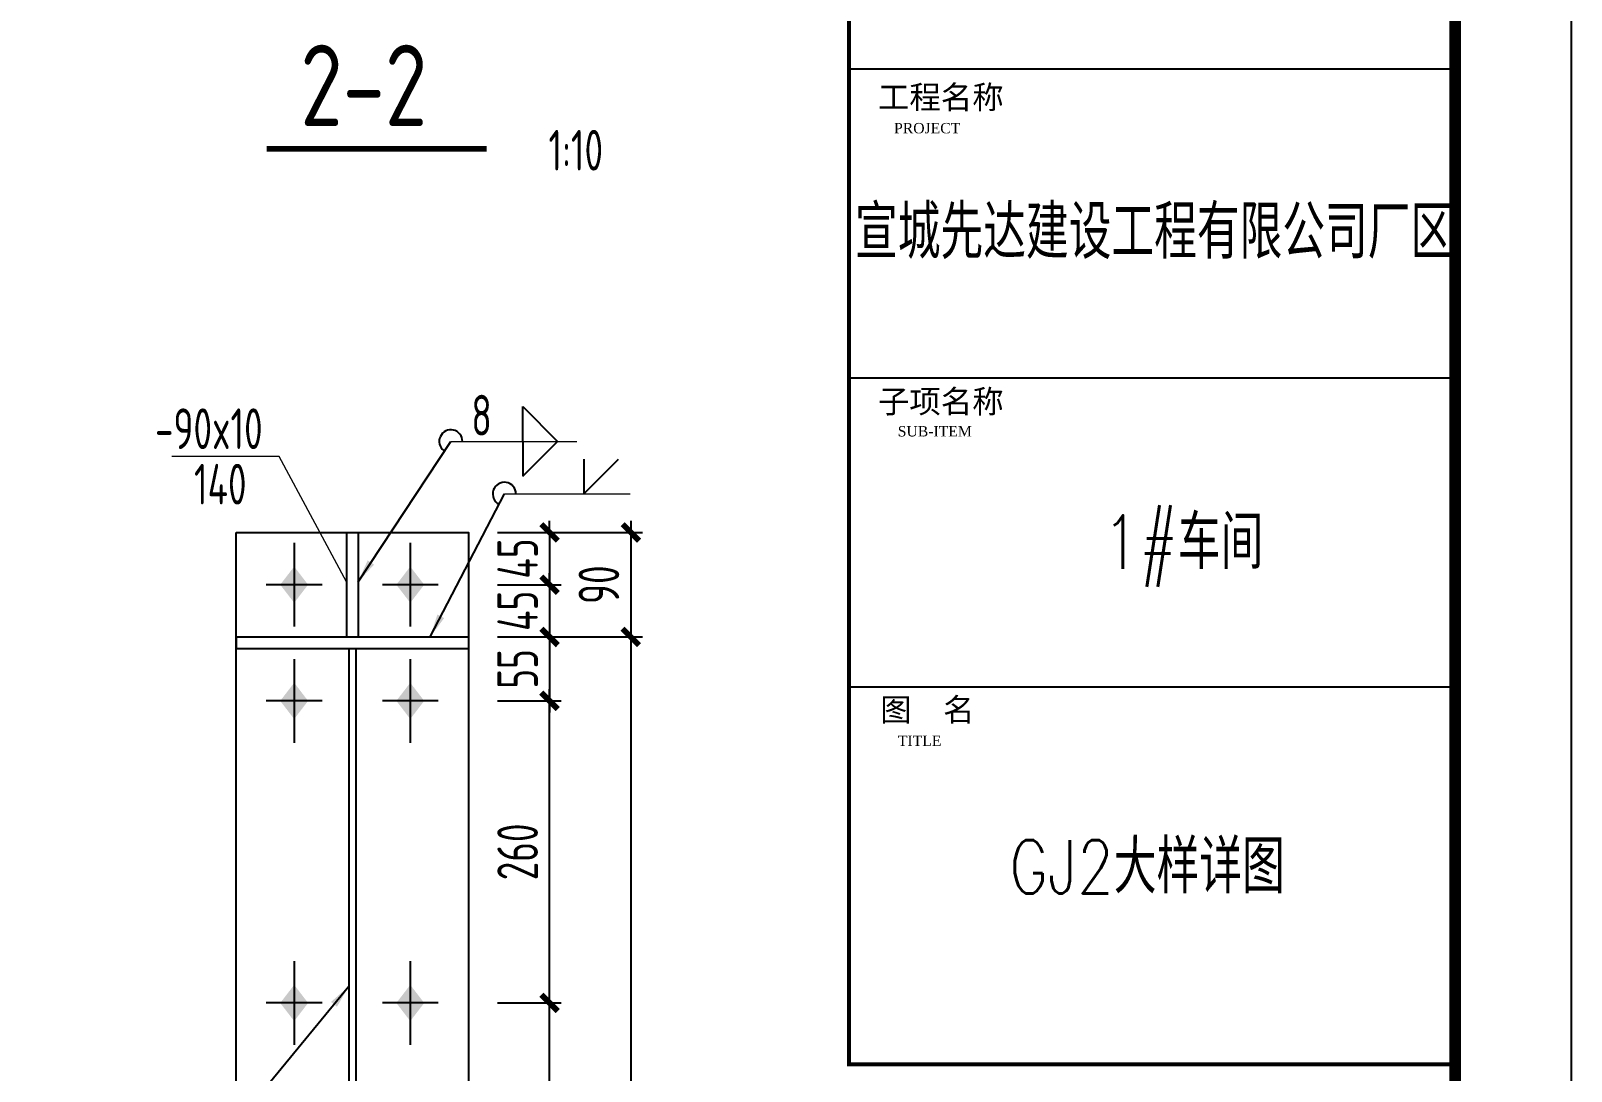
# Model space of a CAD drawing. Extents: x -3102990 to -851544, y -5293060 to -2540151.
# Drawn here: x -1282997 to -1269730, y -2659867 to -2650913 of the extents above; entities that cross this region are included whole.
import ezdxf
from ezdxf.enums import TextEntityAlignment as Align

# ---------------------------------------------------------------- set-up
doc = ezdxf.new("R2010")
doc.units = 0
doc.header["$LTSCALE"] = 1000
doc.header["$PDMODE"] = 1
doc.linetypes.add('DOTE', pattern=[2.42, 2, -0.2, 0.02, -0.2])
doc.layers.get('0').update_dxf_attribs({"linetype": 'CONTINUOUS'})
doc.layers.get('Defpoints').update_dxf_attribs({"linetype": 'CONTINUOUS'})
for name, color, linetype in [('10', 7, 'CONTINUOUS'), ('AXIS', 253, 'DOTE'), ('COLU', 7, 'CONTINUOUS'), ('DIM', 3, 'CONTINUOUS'), ('NUM', 7, 'CONTINUOUS'), ('PUB_TEXT', 7, 'CONTINUOUS'), ('PUB_TITLE', 4, 'CONTINUOUS'), ('TEXT', 7, 'CONTINUOUS'), ('WELD', 7, 'CONTINUOUS'), ('WIN', 3, 'CONTINUOUS')]:
    doc.layers.add(name, color=color, linetype=linetype)
doc.layers.add('yichutu', color=7, linetype='CONTINUOUS', true_color=0xffffff, plot=False)
doc.styles.add('GHF', font='times.ttf')
doc.styles.add('HZTXT', font='txt.shx', dxfattribs={"width": 0.7, "height": 300, "bigfont": 'hztxt.shx'})
doc.styles.add('STYLE1', font='simhei.ttf', dxfattribs={"width": 0.8})
doc.styles.add('TSSD_Dimension', font='tssdeng.shx', dxfattribs={"width": 0.7, "bigfont": 'Hztxt.shx'})
doc.styles.add('TSSD_Label', font='tssdeng.shx', dxfattribs={"width": 0.75, "bigfont": 'hztxt.shx'})
doc.styles.add('TSSD_Rein', font='Tssdeng.shx', dxfattribs={"width": 0.75, "bigfont": 'hztxt.shx'})
doc.dimstyles.new('TSSD_10_100', dxfattribs={"dimtxt": 350, "dimasz": 100, "dimexe": 100, "dimexo": 250, "dimgap": 100, "dimtad": 1, "dimdec": 0, "dimlfac": 0.1, "dimzin": 0, "dimdsep": 46, "dimtxsty": 'TSSD_Dimension', "dimblk": 'ARCHTICK', "dimcen": 0, "dimdle": 100, "dimclrt": 7, "dimadec": 0, "dimazin": 0, "dimtfac": 1, "dimtdec": 0, "dimtix": 1, "dimtmove": 2, "dimatfit": 3, "dimldrblk": 'ARCHTICK', "dimfxl": 1, "dimtolj": 1, "dimtzin": 0, "dimarcsym": 0})
doc.dimstyles.new('TSSD_LEADER_STYLE_200.0', dxfattribs={"dimtxt": 700, "dimasz": 200, "dimexe": 200, "dimexo": 500, "dimgap": 0.09, "dimtad": 0, "dimtih": 1, "dimtoh": 1, "dimdec": 4, "dimzin": 0, "dimdsep": 46, "dimtxsty": 'Standard', "dimcen": 0.09, "dimdle": 200, "dimclrt": 7, "dimadec": 0, "dimazin": 0, "dimtfac": 1, "dimtdec": 4, "dimtofl": 0, "dimtmove": 0, "dimatfit": 3, "dimfxl": 1, "dimtolj": 1, "dimtzin": 0, "dimarcsym": 0})

# ---------------------------------------------------------------- blocks, each defined once
blk = doc.blocks.new('A$C5C7C78FF')
at = {"layer": '10', "color": 0}
blk.add_solid([(27, -141, -192), (-73, -11, -192), (127, -11, -192), (27, 119, -192)], dxfattribs=at)
at = {"layer": 'AXIS', "color": 0, "linetype": 'ByBlock'}
for p, q in [((27, -311, -192), (27, 289, -192)), ((227, -11, -192), (-173, -11, -192))]:
    blk.add_line(p, q, dxfattribs=at)
blk = doc.blocks.new('_ArchTick')
at = {"color": 0, "const_width": 0.5}
blk.add_lwpolyline([(-0.71, -0.71), (0.71, 0.71)], dxfattribs=at)
blk = doc.blocks.new('*D278')
at = {"layer": 'Defpoints', "color": 0}
for p in [(-1279228, -2655230), (-1279228, -2655680), (-1278529, -2655680)]:
    blk.add_point(p, dxfattribs=at)
at = {"layer": 'DIM', "color": 0, "lineweight": -2}
for p, q in [((-1278529, -2655230), (-1278529, -2655130)), ((-1278978, -2655230), (-1278429, -2655230)), ((-1278529, -2655230), (-1278529, -2655680)), ((-1278978, -2655680), (-1278429, -2655680)), ((-1278529, -2655680), (-1278529, -2655780))]:
    blk.add_line(p, q, dxfattribs=at)
at = {"layer": 'DIM', "color": 0, "lineweight": -2, "xscale": 100, "yscale": 100, "zscale": 100}
for p, rotation in [((-1278529, -2655230), 270), ((-1278529, -2655680), 90)]:
    blk.add_blockref('_ArchTick', p, dxfattribs=dict(at, rotation=rotation))
at = {"layer": 'DIM', "color": 7, "insert": (-1278804, -2655455), "char_height": 350, "attachment_point": 5, "rotation": 90, "style": 'TSSD_Dimension'}
blk.add_mtext('\\A1;45', dxfattribs=at)
blk = doc.blocks.new('*D279')
at = {"layer": 'Defpoints', "color": 0}
for p in [(-1279228, -2655680), (-1279228, -2656130), (-1278529, -2656130)]:
    blk.add_point(p, dxfattribs=at)
at = {"layer": 'DIM', "color": 0, "lineweight": -2}
for p, q in [((-1278529, -2655680), (-1278529, -2655580)), ((-1278978, -2655680), (-1278429, -2655680)), ((-1278529, -2655680), (-1278529, -2656130)), ((-1278978, -2656130), (-1278429, -2656130)), ((-1278529, -2656130), (-1278529, -2656230))]:
    blk.add_line(p, q, dxfattribs=at)
at = {"layer": 'DIM', "color": 0, "lineweight": -2, "xscale": 100, "yscale": 100, "zscale": 100}
for p, rotation in [((-1278529, -2655680), 270), ((-1278529, -2656130), 90)]:
    blk.add_blockref('_ArchTick', p, dxfattribs=dict(at, rotation=rotation))
at = {"layer": 'DIM', "color": 7, "insert": (-1278804, -2655905), "char_height": 350, "attachment_point": 5, "rotation": 90, "style": 'TSSD_Dimension'}
blk.add_mtext('\\A1;45', dxfattribs=at)
blk = doc.blocks.new('*D280')
at = {"layer": 'Defpoints', "color": 0}
for p in [(-1279228, -2656130), (-1279228, -2656680), (-1278529, -2656680)]:
    blk.add_point(p, dxfattribs=at)
at = {"layer": 'DIM', "color": 0, "lineweight": -2}
for p, q in [((-1278978, -2656130), (-1278429, -2656130)), ((-1278529, -2656030), (-1278529, -2656780)), ((-1278978, -2656680), (-1278429, -2656680))]:
    blk.add_line(p, q, dxfattribs=at)
at = {"layer": 'DIM', "color": 0, "lineweight": -2, "xscale": 100, "yscale": 100, "zscale": 100}
for p, rotation in [((-1278529, -2656130), 90), ((-1278529, -2656680), 270)]:
    blk.add_blockref('_ArchTick', p, dxfattribs=dict(at, rotation=rotation))
at = {"layer": 'DIM', "color": 7, "insert": (-1278804, -2656405), "char_height": 350, "attachment_point": 5, "rotation": 90, "style": 'TSSD_Dimension'}
blk.add_mtext('\\A1;55', dxfattribs=at)
blk = doc.blocks.new('_WELD004')
at = {"color": 0, "linetype": 'ByBlock'}
for p, q in [((0, 1), (1, 0)), ((0, 0), (0, 1))]:
    blk.add_line(p, q, dxfattribs=at)
blk = doc.blocks.new('*D289')
at = {"layer": 'Defpoints', "color": 0}
for p in [(-1279228, -2655230), (-1279228, -2656130), (-1277829, -2656130)]:
    blk.add_point(p, dxfattribs=at)
at = {"layer": 'DIM', "color": 0, "lineweight": -2}
for p, q in [((-1277829, -2655130), (-1277829, -2656230)), ((-1278978, -2655230), (-1277729, -2655230)), ((-1278978, -2656130), (-1277729, -2656130))]:
    blk.add_line(p, q, dxfattribs=at)
at = {"layer": 'DIM', "color": 0, "lineweight": -2, "xscale": 100, "yscale": 100, "zscale": 100}
for p, rotation in [((-1277829, -2655230), 90), ((-1277829, -2656130), 270)]:
    blk.add_blockref('_ArchTick', p, dxfattribs=dict(at, rotation=rotation))
at = {"layer": 'DIM', "color": 7, "insert": (-1278104, -2655680), "char_height": 350, "attachment_point": 5, "rotation": 90, "style": 'TSSD_Dimension'}
blk.add_mtext('\\A1;90', dxfattribs=at)
blk = doc.blocks.new('*D291')
at = {"layer": 'Defpoints', "color": 0}
for p in [(-1279228, -2656130), (-1279228, -2665130), (-1277829, -2665130)]:
    blk.add_point(p, dxfattribs=at)
at = {"layer": 'DIM', "color": 0, "lineweight": -2}
for p, q in [((-1278978, -2656130), (-1277729, -2656130)), ((-1277829, -2656030), (-1277829, -2665230)), ((-1278978, -2665130), (-1277729, -2665130))]:
    blk.add_line(p, q, dxfattribs=at)
at = {"layer": 'DIM', "color": 0, "lineweight": -2, "xscale": 100, "yscale": 100, "zscale": 100}
for p, rotation in [((-1277829, -2656130), 90), ((-1277829, -2665130), 270)]:
    blk.add_blockref('_ArchTick', p, dxfattribs=dict(at, rotation=rotation))
at = {"layer": 'DIM', "color": 7, "insert": (-1278104, -2660630), "char_height": 350, "attachment_point": 5, "rotation": 90, "style": 'TSSD_Dimension'}
blk.add_mtext('\\A1;900', dxfattribs=at)
blk = doc.blocks.new('*D198')
at = {"layer": 'Defpoints', "color": 0, "ltscale": 1.5}
for p in [(-1279228, -2659280), (-1278529, -2659280), (-1279228, -2661980)]:
    blk.add_point(p, dxfattribs=at)
at = {"layer": 'DIM', "color": 0, "lineweight": -2, "ltscale": 1.5}
for p, q in [((-1278529, -2662080), (-1278529, -2659180)), ((-1278978, -2659280), (-1278429, -2659280)), ((-1278978, -2661980), (-1278429, -2661980))]:
    blk.add_line(p, q, dxfattribs=at)
at = {"layer": 'DIM', "color": 0, "lineweight": -2, "ltscale": 1.5, "xscale": 100, "yscale": 100, "zscale": 100}
for p, rotation in [((-1278529, -2659280), 90), ((-1278529, -2661980), 270)]:
    blk.add_blockref('_ArchTick', p, dxfattribs=dict(at, rotation=rotation))
at = {"layer": 'DIM', "color": 7, "ltscale": 1.5, "insert": (-1278804, -2660630), "char_height": 350, "attachment_point": 5, "rotation": 90, "style": 'TSSD_Dimension'}
blk.add_mtext('\\A1;270', dxfattribs=at)
blk = doc.blocks.new('*D199')
at = {"layer": 'Defpoints', "color": 0, "ltscale": 1.5}
for p in [(-1279228, -2656680), (-1278529, -2656680), (-1279228, -2659280)]:
    blk.add_point(p, dxfattribs=at)
at = {"layer": 'DIM', "color": 0, "lineweight": -2, "ltscale": 1.5}
for p, q in [((-1278529, -2659380), (-1278529, -2656580)), ((-1278978, -2656680), (-1278429, -2656680)), ((-1278978, -2659280), (-1278429, -2659280))]:
    blk.add_line(p, q, dxfattribs=at)
at = {"layer": 'DIM', "color": 0, "lineweight": -2, "ltscale": 1.5, "xscale": 100, "yscale": 100, "zscale": 100}
for p, rotation in [((-1278529, -2656680), 90), ((-1278529, -2659280), 270)]:
    blk.add_blockref('_ArchTick', p, dxfattribs=dict(at, rotation=rotation))
at = {"layer": 'DIM', "color": 7, "ltscale": 1.5, "insert": (-1278804, -2657980), "char_height": 350, "attachment_point": 5, "rotation": 90, "style": 'TSSD_Dimension'}
blk.add_mtext('\\A1;260', dxfattribs=at)
blk = doc.blocks.new('A$C18BE6784')
at = {"layer": 'PUB_TITLE', "color": 4}
for p, q in [((82879, 21662), (88100, 21662)), ((82879, 19003), (88100, 19003)), ((82879, 16343), (88100, 16343))]:
    blk.add_line(p, q, dxfattribs=at)
at = {"layer": 'PUB_TITLE'}
blk.add_lwpolyline([(0, 0), (0, 42000), (89100, 42000), (89100, 0)], close=True, dxfattribs=at)
at = {"layer": 'PUB_TITLE', "const_width": 100}
blk.add_lwpolyline([(88100, 1000), (88100, 41000), (713, 41000), (713, 1000), (88100, 1000)], dxfattribs=at)
at = {"layer": 'PUB_TITLE', "color": 4, "const_width": 35.1}
blk.add_lwpolyline([(82879, 24321), (88100, 24321), (88100, 13093), (82879, 13093)], close=True, dxfattribs=at)
at = {"layer": 'PUB_TEXT'}
for s, height, style, p in [('工程名称', 198.6, 'STYLE1', (83129, 21319)), ('PROJECT', 89.4, 'GHF', (83268, 21107)), ('子项名称', 198.6, 'STYLE1', (83129, 18700)), ('SUB-ITEM', 89.4, 'GHF', (83300, 18498)), ('图  名', 198.6, 'STYLE1', (83149, 16047)), ('TITLE', 89.4, 'GHF', (83301, 15834))]:
    blk.add_text(s, height=height, dxfattribs=dict(at, style=style)).set_placement(p)
at = {"layer": 'WIN', "color": 6, "style": 'HZTXT', "width": 0.8}
for s, p in [('宣城先达建设工程有限公司厂区', (82932, 20027)), ('1#车间', (85066, 17358))]:
    blk.add_text(s, height=460, dxfattribs=at).set_placement(p)
blk = doc.blocks.new('yct-891-420-89100-42000-100-2004.0')
at = {"layer": 'yichutu', "color": 7, "true_color": 0xffffff}
blk.add_lwpolyline([(0, 0), (0, 42000), (89100, 42000), (89100, 0)], close=True, dxfattribs=at)

msp = doc.modelspace()

# ---------------------------------------------------------------- linework, layer by layer
at = {"layer": 'COLU', "linetype": 'ByBlock', "lineweight": 9}
for p, q in [((-1280856.42, -2654576.81, -96), (-1281782.47, -2654576.81, -96)), ((-1280278.22, -2655655.07, -288), (-1280856.42, -2654576.81, -96))]:
    msp.add_line(p, q, dxfattribs=at)
at = {"layer": 'COLU', "linetype": 'ByBlock'}
for p, q in [((-1280278.22, -2655230.07, -288), (-1280278.22, -2656130.07, -288)), ((-1280178.22, -2655230.07, -288), (-1280178.22, -2656130.07, -288)), ((-1281228.22, -2656130.07, -288), (-1279228.22, -2656130.07, -288)), ((-1281228.22, -2656130.07, -288), (-1281228.22, -2656230.07, -288)), ((-1281228.22, -2656130.07, -288), (-1281228.22, -2656230.07, -288)), ((-1280278.22, -2656130.07, -288), (-1280178.22, -2656130.07, -288)), ((-1279228.22, -2656130.07, -288), (-1279228.22, -2656230.07, -288)), ((-1279228.22, -2656130.07, -288), (-1279228.22, -2656230.07, -288)), ((-1281228.22, -2656230.07, -288), (-1279228.22, -2656230.07, -288)), ((-1280258.22, -2656230.07, -288), (-1280258.22, -2665030.07, -288)), ((-1280198.22, -2656230.07, -288), (-1280198.22, -2665030.07, -288))]:
    msp.add_line(p, q, dxfattribs=at)
at = {"layer": 'COLU', "elevation": -288}
msp.add_lwpolyline([(-1281228.22, -2655230.07), (-1279228.22, -2655230.07), (-1279228.22, -2666030.07), (-1281228.22, -2666030.07)], close=True, dxfattribs=at)
at = {"layer": 'NUM', "const_width": 50}
msp.add_lwpolyline([(-1280965.66, -2651928.62), (-1279071.48, -2651928.62)], dxfattribs=at)
at = {"layer": 'WELD', "lineweight": 9}
for p, q in [((-1279378.91, -2654446.8, -288), (-1278294.95, -2654446.8, -288)), ((-1278918.26, -2654899.02, -288), (-1277834.29, -2654899.02, -288))]:
    msp.add_line(p, q, dxfattribs=at)
at = {"layer": 'WELD'}
for centre, end in [((-1279378.91, -2654446.8, -288), 232.532418), ((-1278918.26, -2654899.02, -288), 242.549377)]:
    msp.add_arc(centre, 100, 0, end, dxfattribs=at)

# ---------------------------------------------------------------- block references
at = {"ltscale": 1.5}
msp.add_blockref('A$C18BE6784', (-1358829.95, -2672902.4), dxfattribs=at)
at = {"layer": 'COLU', "linetype": 'ByBlock', "xscale": -1.199999999953434, "yscale": 1.199999999720603, "zscale": 1.200000000000045, "rotation": 180}
for p in [(-1280760.89, -2655693.5, -57.6), (-1279760.89, -2655693.5, -57.6), (-1280760.89, -2656693.5, -57.6), (-1279760.89, -2656693.5, -57.6), (-1280760.89, -2659293.5, -57.6), (-1279760.89, -2659293.5, -57.6)]:
    msp.add_blockref('A$C5C7C78FF', p, dxfattribs=at)
at = {"layer": 'WELD', "yscale": 300, "zscale": 300}
for p, xscale, rotation in [((-1278759.2, -2654446.8, -288), 300, 359.999999999911), ((-1278759.2, -2654446.8, -288), -300, 180), ((-1278234.29, -2654599.02, -288), -300, 180)]:
    msp.add_blockref('_WELD004', p, dxfattribs=dict(at, xscale=xscale, rotation=rotation))
at = {"layer": 'yichutu'}
msp.add_blockref('yct-891-420-89100-42000-100-2004.0', (-1358829.96, -2672902.4), dxfattribs=at)

# ---------------------------------------------------------------- texts
at = {"layer": 'TEXT', "lineweight": 9}
for s, height, style, width, p in [('2-2', 700, 'TSSD_Label', 0.8, (-1280675.6, -2651732.89)), ('1:10', 350, 'TSSD_Rein', 0.7, (-1278537.97, -2652115.79)), ('8', 350, 'TSSD_Rein', 0.7, (-1279202.64, -2654396.8, -288)), ('-90x10', 350, 'TSSD_Rein', 0.7, (-1281927.17, -2654512.95, -96)), ('140', 350, 'TSSD_Rein', 0.7, (-1281591.26, -2654990.12, -96))]:
    msp.add_text(s, height=height, dxfattribs=dict(at, style=style, width=width)).set_placement(p)
at = {"layer": 'WIN', "color": 3, "style": 'HZTXT', "width": 0.8}
msp.add_text('GJ2大样详图', height=460, dxfattribs=at).set_placement((-1273382.67, -2658337.91), align=Align.CENTER)

# ---------------------------------------------------------------- dimensions: what is measured, and where the dimension line sits
at = {"layer": 'DIM'}
for base, p1, p2, picture, middle in [((-1278529.18, -2655680.07, -288), (-1279228.22, -2655230.07, -288), (-1279228.22, -2655680.07, -288), '*D278', (-1278804.18, -2655455.07, -288)), ((-1277829.22, -2656130.07, -288), (-1279228.22, -2655230.07, -288), (-1279228.22, -2656130.07, -288), '*D289', (-1278104.22, -2655680.07, -288)), ((-1278529.18, -2656130.07, -288), (-1279228.22, -2655680.07, -288), (-1279228.22, -2656130.07, -288), '*D279', (-1278804.18, -2655905.07, -288)), ((-1278529.18, -2656680.07, -288), (-1279228.22, -2656130.07, -288), (-1279228.22, -2656680.07, -288), '*D280', (-1278804.18, -2656405.07, -288)), ((-1277829.22, -2665130.07, -288), (-1279228.22, -2656130.07, -288), (-1279228.22, -2665130.07, -288), '*D291', (-1278104.22, -2660630.07, -288))]:
    dim = msp.add_linear_dim(base=base, p1=p1, p2=p2, angle=90, dimstyle='TSSD_10_100', dxfattribs=at)
    dim.commit()
    dim.dimension.update_dxf_attribs({"geometry": picture, "text_midpoint": middle})
at = {"layer": 'DIM', "ltscale": 1.5}
for base, p1, p2, picture, middle in [((-1278529.18, -2656680.07), (-1279228.22, -2659280.07), (-1279228.22, -2656680.07), '*D199', (-1278804.18, -2657980.07)), ((-1278529.18, -2659280.07), (-1279228.22, -2661980.07), (-1279228.22, -2659280.07), '*D198', (-1278804.18, -2660630.07))]:
    dim = msp.add_linear_dim(base=base, p1=p1, p2=p2, angle=90, dimstyle='TSSD_10_100', dxfattribs=at)
    dim.commit()
    dim.dimension.update_dxf_attribs({"geometry": picture, "text_midpoint": middle})

# ---------------------------------------------------------------- leaders
at = {"layer": 'WELD', "lineweight": 9}
for points in [[(-1280178.22, -2655655.84, -288), (-1279378.91, -2654446.8, -288)], [(-1279557.76, -2656130.07, -288), (-1278918.26, -2654899.02, -288)], [(-1280258.22, -2659137.36, -576), (-1281222.57, -2660308.75, -576)]]:
    msp.add_leader(points, dimstyle='TSSD_LEADER_STYLE_200.0', dxfattribs=at)

doc.saveas('drawing.dxf')
